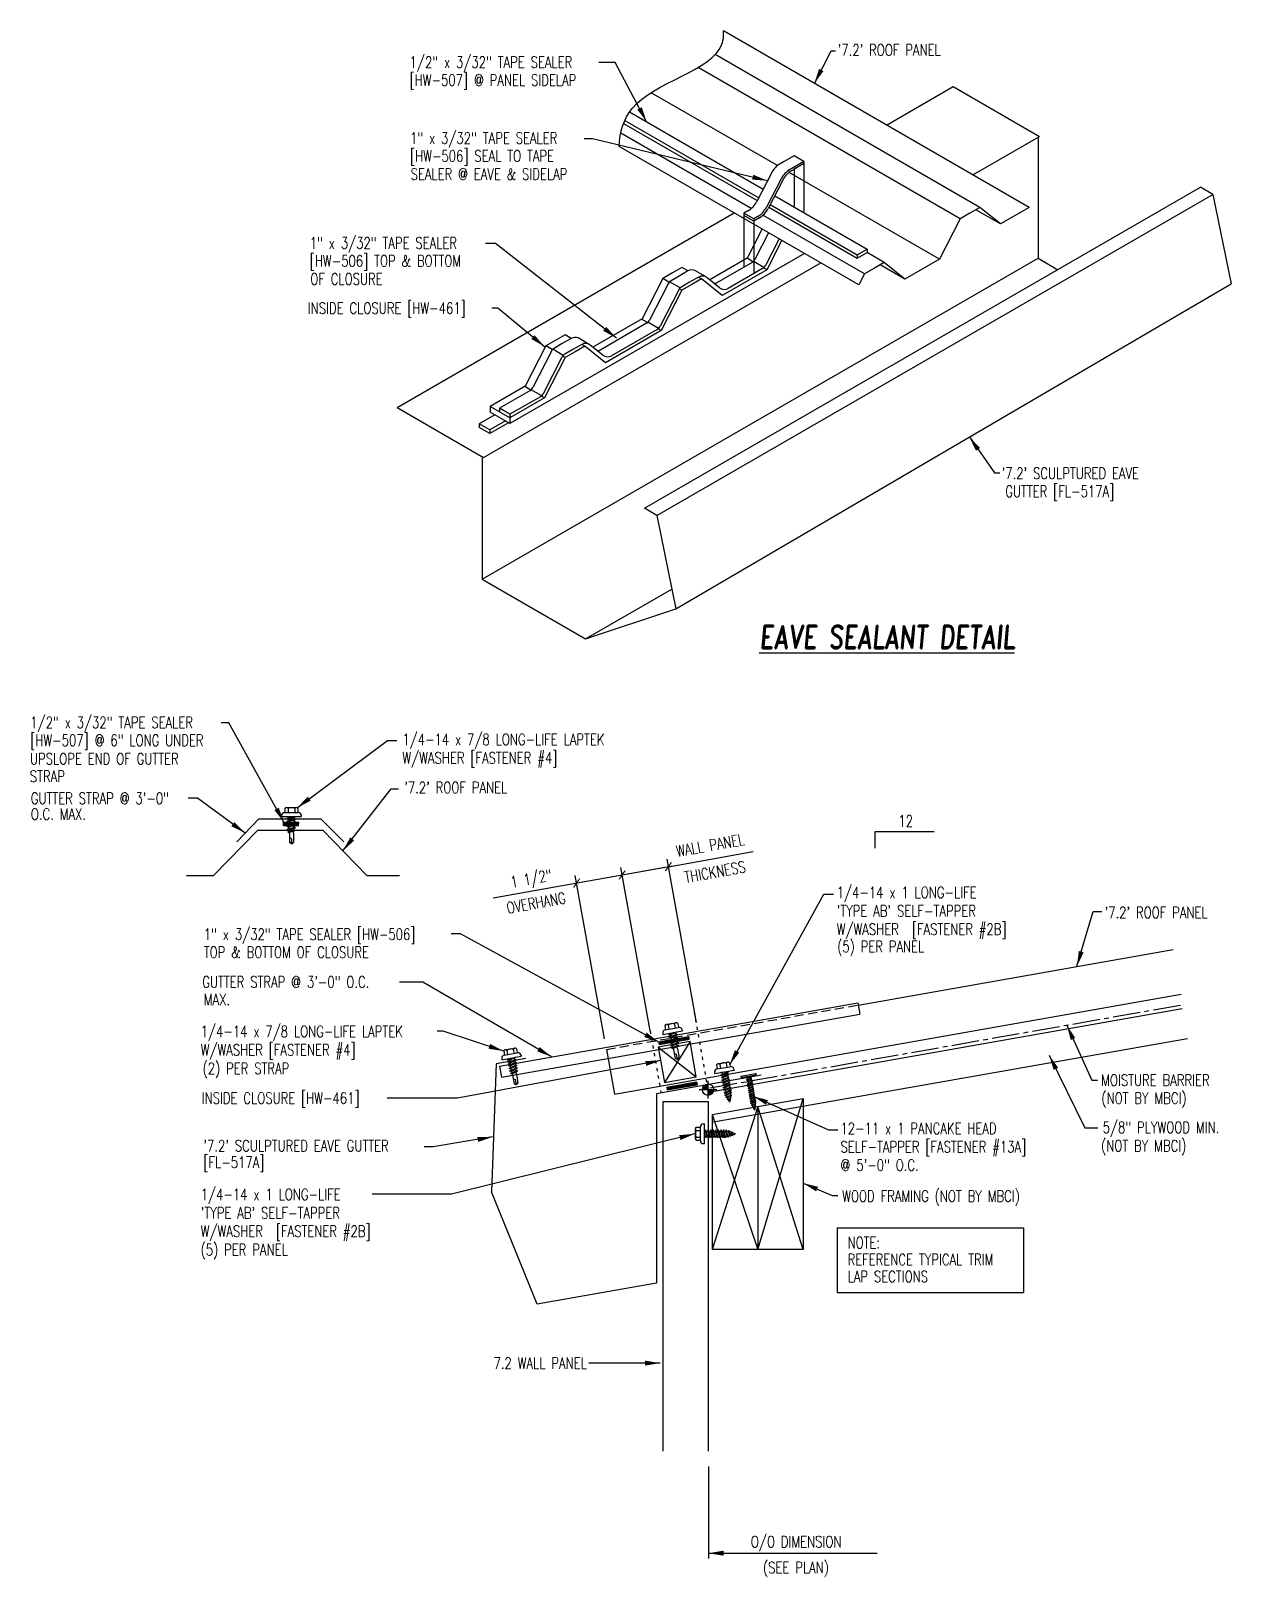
# Model space of a CAD drawing. Extents: x 1.2 to 40.8, y 8.7 to 59.7.
import ezdxf
from ezdxf.enums import TextEntityAlignment as Align

# ---------------------------------------------------------------- set-up
doc = ezdxf.new("R2010")
doc.units = 0
doc.header["$LTSCALE"] = 4
doc.header["$MEASUREMENT"] = 0
for name, pattern in [('CENTER2', [1.125, 0.75, -0.125, 0.125, -0.125]), ('DOT2', [0.125, 0, -0.125]), ('HIDDEN', [0.375, 0.25, -0.125])]:
    doc.linetypes.add(name, pattern=pattern)
doc.layers.get('0').update_dxf_attribs({"linetype": 'CONTINUOUS'})
for name, color, linetype in [('BARRIER', 253, 'CENTER2'), ('CLOSURE', 3, 'CONTINUOUS'), ('DIM', 2, 'CONTINUOUS'), ('DIM-DETAILS', 7, 'CONTINUOUS'), ('FASTENER', 9, 'CONTINUOUS'), ('GRID', 9, 'CONTINUOUS'), ('LABEL', 6, 'CONTINUOUS'), ('MARK', 1, 'CONTINUOUS'), ('PANEL', 11, 'CONTINUOUS'), ('PANEL-S', 11, 'CONTINUOUS'), ('SEALANT', 8, 'CONTINUOUS'), ('SECTION', 11, 'CONTINUOUS'), ('TAPE', 9, 'CONTINUOUS'), ('TEXT', 2, 'CONTINUOUS'), ('TRIM', 6, 'CONTINUOUS'), ('WOOD', 3, 'CONTINUOUS')]:
    doc.layers.add(name, color=color, linetype=linetype)
doc.styles.add('ROMAND', font='romand', dxfattribs={"height": 0.075})
doc.styles.add('TEXT', font='SIMPLEX.shx', dxfattribs={"width": 0.75, "height": 0.375})
doc.styles.add('TEXT1', font='ROMANS.shx', dxfattribs={"width": 0.75, "height": 0.375})
doc.dimstyles.new('DETAIL$7', dxfattribs={"dimscale": 4, "dimtxt": 0.375, "dimasz": 0.125, "dimexe": 0.0625, "dimexo": 0.0625, "dimgap": 0.0625, "dimtad": 1, "dimdec": 4, "dimzin": 3, "dimdsep": 46, "dimlunit": 4, "dimtxsty": 'TEXT', "dimblk": 'ARCHTICK', "dimcen": 0.0625, "dimclrd": 7, "dimclre": 7, "dimclrt": 2, "dimadec": 0, "dimazin": 0, "dimtfac": 0.6, "dimtdec": 4, "dimtmove": 0, "dimatfit": 3, "dimfxl": 0, "dimfrac": 2, "dimtolj": 1, "dimtzin": 0, "dimarcsym": 0})

# ---------------------------------------------------------------- blocks, each defined once
blk = doc.blocks.new('wp')
at = {"layer": 'SECTION'}
for p, q in [((-0.096, 0), (0.096, 0)), ((0, -0.096), (0, 0.096))]:
    blk.add_line(p, q, dxfattribs=at)
at = {"layer": 'SECTION', "const_width": 0.0625}
for points in [[(0, 0.031, 0.414214), (-0.031, 0, 1)], [(0, -0.031, 0.414214), (0.031, 0, 1)]]:
    blk.add_lwpolyline(points, format="xyb", dxfattribs=at)
at = {"layer": 'SECTION'}
blk.add_circle((0, 0), 0.0625, dxfattribs=at)
blk = doc.blocks.new('_ArchTick')
at = {"color": 0, "const_width": 0.15}
blk.add_lwpolyline([(-0.5, -0.5), (0.5, 0.5)], dxfattribs=at)
blk = doc.blocks.new('A$C30686E82')
for p, q in [((-2.715, 0.761), (3.437, 0.761)), ((-2.715, 0.761), (-2.715, -1.379)), ((3.437, 0.761), (3.437, -1.379)), ((-2.715, -1.379), (3.437, -1.379))]:
    blk.add_line(p, q)
at = {"layer": 'TEXT', "style": 'TEXT1', "width": 0.75}
for s, p in [('NOTE:', (-2.368, 0.081)), ('REFERENCE TYPICAL TRIM', (-2.368, -0.477)), ('LAP SECTIONS', (-2.368, -1.035))]:
    blk.add_text(s, height=0.375, dxfattribs=at).set_placement(p)
blk = doc.blocks.new('slopl1')
at = {"layer": 'MARK', "color": 6}
blk.add_lwpolyline([(0, 0), (0, 0.137), (0.487, 0.137)], dxfattribs=at)
at = {"layer": 'MARK', "color": 2, "style": 'TEXT1', "width": 0.75}
blk.add_text('12', height=0.0938, dxfattribs=at).set_placement((0.191, 0.178))
blk.add_attdef('SLOPL1', text='', height=0.0938, dxfattribs=at).set_placement((-0.055, 0.024), align=Align.RIGHT)
blk = doc.blocks.new('FD-F4')
at = {"layer": 'TEXT', "style": 'TEXT1', "width": 0.75}
for s, p in [('1/4-14 x 7/8 LONG-LIFE LAPTEK', (0.005, -0.041)), ('W/WASHER [FASTENER #4]', (0.005, -0.193))]:
    blk.add_text(s, height=0.09375, dxfattribs=at).set_placement(p)
blk.add_attdef('(QUANTITY)', (1.485, -0.193), '', height=0.0938, dxfattribs=at)
blk = doc.blocks.new('A$C6938402A')
at = {"layer": 'TAPE'}
h = blk.add_hatch(dxfattribs=at)
h.set_pattern_fill('DOTS', color=256, scale=0.35, angle=270, style=0)
h.set_pattern_definition([(270, (-22.332364, -26.379487), (0.021875, -0.0109375), [0, -0.021875])])
h.paths.add_polyline_path([(-0.563, -0.04), (-0.547, -0.132), (0.438, 0.041), (0.422, 0.134)])
at = {"layer": 'SEALANT'}
for p, q in [((-0.563, -0.04), (0.422, 0.134)), ((-0.547, -0.132), (0.438, 0.041)), ((0.422, 0.134), (0.438, 0.041)), ((-0.563, -0.04), (-0.547, -0.132))]:
    blk.add_line(p, q, dxfattribs=at)
blk = doc.blocks.new('LAY-LAB')
at = {"layer": 'LABEL', "color": 6, "style": 'ROMAND', "oblique": 5, "width": 0.75}
blk.add_attdef('LAY-LAB', (0.017, 0.036), '', height=0.188, dxfattribs=at)
blk = doc.blocks.new('A$C737C3CF5')
at = {"layer": 'TRIM'}
for p, q in [((-7.738, 1.596), (4.08, 3.679)), ((4.08, 3.679), (4.145, 3.31)), ((-7.672, 1.226), (4.145, 3.31)), ((-7.738, 1.596), (-7.672, 1.226))]:
    blk.add_line(p, q, dxfattribs=at)
blk = doc.blocks.new('fz5')
at = {"layer": 'FASTENER'}
for p, q in [((-0.326, 0.071), (-0.326, 0.037)), ((-0.326, 0.037), (0.322, 0.037)), ((-0.226, 0.171), (0.214, 0.171)), ((-0.217, 0.305), (-0.217, 0.171)), ((-0.163, 0.337), (0.159, 0.337)), ((-0.141, -0.014), (0.037, 0.037)), ((-0.108, 0.305), (-0.108, 0.171)), ((-0.105, -0.034), (0.137, 0.035)), ((-0.088, 0.037), (-0.088, 0.001)), ((-0.088, 0.037), (0.085, 0.037)), ((0.085, 0.037), (0.134, 0.037)), ((0.085, 0.02), (0.085, -0.041)), ((0.105, 0.305), (0.105, 0.171)), ((0.137, 0.035), (0.134, 0.037)), ((0.214, 0.305), (0.214, 0.171)), ((0.322, 0.071), (0.322, 0.037)), ((-0.105, -0.034), (-0.141, -0.014)), ((-0.141, -0.105), (0.102, -0.036)), ((-0.105, -0.125), (-0.141, -0.105)), ((-0.141, -0.196), (0.102, -0.127)), ((-0.105, -0.216), (-0.141, -0.196)), ((-0.141, -0.287), (0.102, -0.217)), ((-0.105, -0.307), (-0.141, -0.287)), ((-0.141, -0.378), (0.102, -0.308)), ((-0.105, -0.398), (-0.141, -0.378)), ((-0.122, -0.463), (0.089, -0.403)), ((-0.086, -0.483), (-0.122, -0.463)), ((-0.105, -0.125), (0.137, -0.056)), ((-0.105, -0.216), (0.137, -0.147)), ((-0.105, -0.307), (0.137, -0.238)), ((-0.105, -0.398), (0.137, -0.328)), ((-0.088, -0.029), (-0.088, -0.09)), ((-0.088, -0.12), (-0.088, -0.181)), ((-0.084, -0.27), (-0.088, -0.211)), ((-0.086, -0.483), (0.124, -0.423)), ((-0.078, -0.36), (-0.082, -0.3)), ((-0.071, -0.449), (-0.075, -0.389)), ((-0.066, -0.516), (-0.069, -0.478)), ((0.063, -0.515), (0.068, -0.439)), ((0.071, -0.408), (0.075, -0.346)), ((0.077, -0.315), (0.082, -0.253)), ((0.084, -0.223), (0.085, -0.211)), ((0.085, -0.071), (0.085, -0.131)), ((0.085, -0.162), (0.085, -0.211)), ((0.124, -0.423), (0.089, -0.403)), ((0.137, -0.056), (0.102, -0.036)), ((0.137, -0.147), (0.102, -0.127)), ((0.137, -0.238), (0.102, -0.217)), ((0.137, -0.328), (0.102, -0.308)), ((-0.066, -0.516), (-0.066, -0.82)), ((-0.002, -0.866), (-0.066, -0.82)), ((-0.003, -0.854), (0.009, -0.714)), ((-0.002, -0.866), (0.063, -0.82)), ((0.063, -0.516), (0.063, -0.82))]:
    blk.add_line(p, q, dxfattribs=at)
for centre, radius, start, end in [((-0.226, 0.071), 0.1, 90, 180), ((-0.163, 0.274), 0.0628, 29.8754, 150.1246), ((-0.002, 0.141), 0.196, 56.9974, 123.0026), ((0.159, 0.274), 0.0628, 29.8754, 150.1246), ((0.222, 0.071), 0.1, 0, 90), ((-0.036, -0.723), 0.0461, 11.1445, 130.906), ((0.039, -0.855), 0.0422, 55.4585, 194.8454), ((0.073, -0.516), 0.01, 175.9484, 180)]:
    blk.add_arc(centre, radius, start, end, dxfattribs=at)
blk = doc.blocks.new('A$C22B817AC')
at = {"layer": 'TAPE'}
h = blk.add_hatch(dxfattribs=at)
h.set_pattern_fill('DOTS', color=256, scale=0.35, angle=270, style=0)
h.set_pattern_definition([(270, (-46.173024, -15.338993), (0.021875, -0.0109375), [0, -0.021875])])
h.paths.add_polyline_path([(-1.948, 1.156), (-1.928, 1.267), (-2.421, 1.354), (-2.44, 1.243)])
for p, q in [((-2.44, 1.243), (-2.421, 1.354)), ((-2.44, 1.243), (-1.948, 1.156)), ((-2.421, 1.354), (-1.928, 1.267)), ((-1.948, 1.156), (-1.928, 1.267))]:
    blk.add_line(p, q, dxfattribs=at)
blk = doc.blocks.new('st7')
at = {"layer": 'FASTENER'}
for p, q in [((-0.24, 0.082), (0.24, 0.082)), ((-0.24, 0.037), (0.24, 0.037)), ((-0.093, 0.003), (0.027, 0.037)), ((-0.069, -0.011), (-0.093, 0.003)), ((-0.069, -0.011), (0.095, 0.036)), ((-0.057, 0.037), (-0.057, 0.013)), ((0.059, 0.026), (0.059, -0.025)), ((-0.093, -0.069), (0.071, -0.022)), ((-0.069, -0.082), (-0.093, -0.069)), ((-0.093, -0.14), (0.071, -0.093)), ((-0.069, -0.154), (-0.093, -0.14)), ((-0.093, -0.212), (0.071, -0.165)), ((-0.069, -0.225), (-0.093, -0.212)), ((-0.093, -0.283), (0.071, -0.236)), ((-0.069, -0.296), (-0.093, -0.283)), ((-0.093, -0.354), (0.071, -0.307)), ((-0.069, -0.368), (-0.093, -0.354)), ((-0.093, -0.426), (0.071, -0.379)), ((-0.069, -0.439), (-0.093, -0.426)), ((-0.093, -0.497), (0.071, -0.45)), ((-0.069, -0.511), (-0.093, -0.497)), ((-0.069, -0.082), (0.095, -0.036)), ((-0.069, -0.154), (0.095, -0.107)), ((-0.069, -0.225), (0.095, -0.178)), ((-0.069, -0.296), (0.095, -0.25)), ((-0.069, -0.368), (0.095, -0.321)), ((-0.069, -0.439), (0.095, -0.392)), ((-0.069, -0.511), (0.095, -0.464)), ((-0.057, -0.008), (-0.057, -0.059)), ((-0.057, -0.079), (-0.057, -0.13)), ((-0.057, -0.15), (-0.057, -0.201)), ((-0.057, -0.222), (-0.057, -0.273)), ((-0.057, -0.293), (-0.057, -0.344)), ((-0.057, -0.365), (-0.057, -0.415)), ((-0.057, -0.436), (-0.057, -0.487)), ((-0.057, -0.507), (-0.057, -0.558)), ((0.059, -0.046), (0.059, -0.097)), ((0.059, -0.117), (0.059, -0.168)), ((0.059, -0.189), (0.059, -0.239)), ((0.059, -0.26), (0.059, -0.311)), ((0.059, -0.331), (0.059, -0.382)), ((0.059, -0.403), (0.059, -0.454)), ((0.059, -0.474), (0.059, -0.525)), ((0.095, -0.036), (0.071, -0.022)), ((0.095, -0.107), (0.071, -0.093)), ((0.095, -0.178), (0.071, -0.165)), ((0.095, -0.25), (0.071, -0.236)), ((0.095, -0.321), (0.071, -0.307)), ((0.095, -0.392), (0.071, -0.379)), ((0.095, -0.464), (0.071, -0.45)), ((-0.093, -0.568), (0.071, -0.522)), ((-0.069, -0.582), (-0.093, -0.568)), ((-0.093, -0.64), (0.071, -0.593)), ((-0.069, -0.653), (-0.093, -0.64)), ((-0.093, -0.711), (0.071, -0.664)), ((-0.069, -0.725), (-0.093, -0.711)), ((-0.093, -0.782), (0.071, -0.736)), ((-0.069, -0.796), (-0.093, -0.782)), ((-0.093, -0.854), (0.071, -0.807)), ((-0.069, -0.867), (-0.093, -0.854)), ((-0.078, -0.921), (0.061, -0.881)), ((-0.054, -0.934), (-0.078, -0.921)), ((-0.069, -0.582), (0.095, -0.535)), ((-0.069, -0.653), (0.095, -0.606)), ((-0.069, -0.725), (0.095, -0.678)), ((-0.069, -0.796), (0.095, -0.749)), ((-0.069, -0.867), (0.095, -0.821)), ((-0.058, -0.986), (0.041, -0.958)), ((-0.034, -1), (-0.058, -0.986)), ((-0.057, -0.579), (-0.057, -0.629)), ((-0.057, -0.65), (-0.057, -0.701)), ((-0.057, -0.721), (-0.057, -0.772)), ((-0.057, -0.793), (-0.057, -0.844)), ((-0.054, -0.934), (0.085, -0.895)), ((-0.034, -1), (0.065, -0.972)), ((0.065, -0.972), (0.041, -0.958)), ((0.059, -0.545), (0.059, -0.596)), ((0.059, -0.617), (0.059, -0.668)), ((0.059, -0.688), (0.059, -0.739)), ((0.059, -0.759), (0.059, -0.81)), ((0.059, -0.831), (0.059, -0.861)), ((0.085, -0.895), (0.061, -0.881)), ((0.095, -0.535), (0.071, -0.522)), ((0.095, -0.606), (0.071, -0.593)), ((0.095, -0.678), (0.071, -0.664)), ((0.095, -0.749), (0.071, -0.736)), ((0.095, -0.821), (0.071, -0.807)), ((-0.03, -1.05), (0.006, -1.04)), ((-0.006, -1.063), (-0.03, -1.05)), ((-0.006, -1.063), (0.03, -1.053)), ((0.03, -1.053), (0.006, -1.04))]:
    blk.add_line(p, q, dxfattribs=at)
for centre, radius, start, end in [((-0.238, 0.06), 0.0227, 94.6639, 265.3361), ((0.238, 0.06), 0.0227, 274.6639, 85.3361), ((0.502, -0.853), 0.56, 181.0834, 186.2136), ((0.502, -0.853), 0.56, 188.2489, 193.282), ((0.502, -0.853), 0.56, 194.889, 200.3099), ((-0.501, -0.853), 0.56, 339.4684, 347.2016), ((-0.501, -0.853), 0.56, 348.7524, 354.9475), ((-0.501, -0.853), 0.56, 357.0874, 0.7958), ((0.502, -0.853), 0.56, 201.1572, 206.3807), ((-0.501, -0.853), 0.56, 333.6193, 338.828)]:
    blk.add_arc(centre, radius, start, end, dxfattribs=at)
blk = doc.blocks.new('FZ6')
at = {"layer": 'FASTENER'}
for p, q in [((-0.324, 0.071), (-0.324, 0.037)), ((-0.324, 0.037), (0.324, 0.037)), ((-0.224, 0.171), (0.215, 0.171)), ((-0.215, 0.305), (-0.215, 0.171)), ((-0.161, 0.337), (0.161, 0.337)), ((-0.129, 0.035), (-0.124, 0.037)), ((-0.096, 0.017), (-0.129, 0.035)), ((-0.129, -0.049), (0.096, 0.015)), ((-0.124, 0.037), (-0.08, 0.037)), ((-0.107, 0.305), (-0.107, 0.171)), ((-0.096, 0.017), (-0.025, 0.037)), ((-0.08, 0.037), (0.08, 0.037)), ((-0.08, 0.021), (-0.08, -0.035)), ((0.08, 0.037), (0.08, 0.011)), ((0.129, -0.003), (0.096, 0.015)), ((0.107, 0.305), (0.107, 0.171)), ((0.215, 0.305), (0.215, 0.171)), ((0.324, 0.071), (0.324, 0.037)), ((-0.096, -0.068), (-0.129, -0.049)), ((-0.129, -0.134), (0.096, -0.069)), ((-0.096, -0.152), (-0.129, -0.134)), ((-0.129, -0.218), (0.096, -0.154)), ((-0.096, -0.237), (-0.129, -0.218)), ((-0.129, -0.303), (0.096, -0.238)), ((-0.096, -0.321), (-0.129, -0.303)), ((-0.129, -0.387), (0.096, -0.323)), ((-0.096, -0.406), (-0.129, -0.387)), ((-0.129, -0.471), (0.096, -0.407)), ((-0.096, -0.49), (-0.129, -0.471)), ((-0.129, -0.556), (0.096, -0.491)), ((-0.096, -0.068), (0.129, -0.004)), ((-0.096, -0.152), (0.129, -0.088)), ((-0.096, -0.237), (0.129, -0.172)), ((-0.096, -0.321), (0.129, -0.257)), ((-0.096, -0.406), (0.129, -0.341)), ((-0.096, -0.49), (0.129, -0.426)), ((-0.08, -0.063), (-0.08, -0.12)), ((-0.08, -0.148), (-0.08, -0.204)), ((-0.08, -0.232), (-0.08, -0.288)), ((-0.08, -0.317), (-0.08, -0.373)), ((-0.08, -0.401), (-0.08, -0.457)), ((-0.08, -0.485), (-0.08, -0.542)), ((0.08, -0.016), (0.08, -0.074)), ((0.08, -0.102), (0.08, -0.158)), ((0.08, -0.186), (0.08, -0.243)), ((0.08, -0.27), (0.08, -0.327)), ((0.08, -0.355), (0.08, -0.412)), ((0.08, -0.44), (0.08, -0.496)), ((0.129, -0.088), (0.096, -0.069)), ((0.129, -0.172), (0.096, -0.154)), ((0.129, -0.257), (0.096, -0.238)), ((0.129, -0.341), (0.096, -0.323)), ((0.129, -0.426), (0.096, -0.407)), ((0.129, -0.51), (0.096, -0.491)), ((-0.096, -0.575), (-0.129, -0.556)), ((-0.129, -0.64), (0.096, -0.576)), ((-0.096, -0.659), (-0.129, -0.64)), ((-0.121, -0.722), (0.092, -0.662)), ((-0.088, -0.741), (-0.121, -0.722)), ((-0.096, -0.575), (0.129, -0.51)), ((-0.096, -0.659), (0.129, -0.595)), ((-0.095, -0.799), (0.071, -0.752)), ((-0.061, -0.818), (-0.095, -0.799)), ((-0.088, -0.741), (0.125, -0.68)), ((-0.08, -0.57), (-0.08, -0.626)), ((-0.063, -0.877), (0.034, -0.847)), ((-0.029, -0.895), (-0.063, -0.877)), ((-0.061, -0.818), (0.104, -0.771)), ((-0.029, -0.895), (0.068, -0.866)), ((0.068, -0.866), (0.034, -0.847)), ((0.104, -0.771), (0.071, -0.752)), ((0.08, -0.524), (0.08, -0.58)), ((0.125, -0.68), (0.092, -0.662)), ((0.129, -0.595), (0.096, -0.576))]:
    blk.add_line(p, q, dxfattribs=at)
for centre, radius, start, end in [((-0.224, 0.071), 0.1, 90, 180), ((-0.161, 0.274), 0.0628, 29.8754, 150.1246), ((0, 0.141), 0.196, 56.9974, 123.0026), ((0.161, 0.274), 0.0628, 29.8754, 150.1246), ((0.224, 0.071), 0.1, 0, 90), ((0.676, -0.642), 0.757, 180.9696, 185.1765), ((0.676, -0.642), 0.757, 187.255, 191.3837), ((0.676, -0.642), 0.757, 193.4363, 197.6723), ((0.676, -0.642), 0.757, 199.1495, 206.7351), ((-0.676, -0.642), 0.757, 333.2649, 342.2085), ((-0.676, -0.642), 0.757, 343.5473, 349.3968), ((-0.676, -0.642), 0.757, 351.6648, 356.0901), ((-0.676, -0.642), 0.757, 358.2537, 2.5109)]:
    blk.add_arc(centre, radius, start, end, dxfattribs=at)
blk = doc.blocks.new('FD-F13A')
at = {"layer": 'TEXT', "style": 'TEXT1', "width": 0.75}
for s, p in [('12-11 x 1 PANCAKE HEAD', (0.005, -0.041)), ('SELF-TAPPER [FASTENER #13A]', (0.005, -0.193))]:
    blk.add_text(s, height=0.09375, dxfattribs=at).set_placement(p)
blk.add_attdef('(QUANTITY)', (0.005, -0.344), '', height=0.0938, dxfattribs=at)
blk = doc.blocks.new('FD-F2b')
at = {"layer": 'TEXT', "style": 'TEXT1', "width": 0.75}
for s, height, p in [('1/4-14 x 1 LONG-LIFE', 0.09375, (0.005, -0.041)), ("'TYPE AB' SELF-TAPPER", 0.09375, (0.005, -0.193)), ('W/WASHER', 0.0938, (0.005, -0.344)), ('[FASTENER #2B]', 0.09375, (0.625, -0.344))]:
    blk.add_text(s, height=height, dxfattribs=at).set_placement(p)
blk.add_attdef('(QUANTITY)', (0.005, -0.496), '', height=0.0938, dxfattribs=at)
at = {"layer": 'TEXT', "style": 'TEXT1', "flags": 1}
for tag, p in [('Color', (0.02, -0.714)), ('Calc', (0.02, -0.714)), ('Opt1', (0.02, -0.714)), ('Opt2', (0.02, -0.714)), ('Opt3', (0.02, -0.714)), ('Description', (0.02, -0.714)), ('Multiple', (0.02, -0.714)), ('Part', (0.02, -0.714)), ('Spare1', (0.02, -0.902)), ('Spare2', (0.02, -0.902)), ('Spare3', (0.02, -0.902)), ('Spare4', (0.02, -0.902)), ('Spare5', (0.02, -0.902)), ('Spare6', (0.02, -0.902)), ('Spare7', (0.02, -0.902)), ('Spare8', (0.02, -0.902)), ('Spare9', (0.02, -0.902)), ('Spare10', (0.02, -0.902))]:
    blk.add_attdef(tag, p, '', height=0.0938, dxfattribs=at)
blk = doc.blocks.new('A$C3D0C556B')
at = {"layer": 'WOOD'}
for p, q in [((0, 1.523), (4.389, 3.82)), ((0, 3.046), (4.389, 3.82)), ((4.91, 0.866), (4.389, 3.82)), ((0, 3.046), (0, 0)), ((0, 3.046), (4.649, 2.343)), ((4.649, 2.343), (0, 0)), ((0, 1.523), (4.649, 2.343)), ((4.91, 0.866), (0, 1.523)), ((0, 0), (4.91, 0.866))]:
    blk.add_line(p, q, dxfattribs=at)

msp = doc.modelspace()

# ---------------------------------------------------------------- linework, layer by layer
at = {"layer": 'BARRIER', "ltscale": 0.3}
msp.add_line((23.599, 24.851), (39.155, 27.594), dxfattribs=at)
at = {"layer": 'CLOSURE'}
for p, q in [((25.31, 53.169), (24.821, 52.214)), ((25.966, 52.807), (25.47, 51.839)), ((26.719, 52.372), (18.682, 47.732)), ((24.821, 52.214), (23.592, 51.504)), ((25.018, 52.1), (24.821, 52.214)), ((22.041, 51.546), (21.36, 50.215)), ((22.366, 51.734), (22.041, 51.546)), ((22.241, 51.43), (22.041, 51.546)), ((22.676, 51.913), (22.366, 51.734)), ((22.876, 51.797), (22.676, 51.913)), ((23.325, 51.538), (23, 51.35)), ((23.325, 51.538), (23.223, 51.596)), ((24.006, 50.993), (23.325, 51.538)), ((25.47, 51.839), (24.006, 50.993)), ((25.47, 51.839), (25.365, 51.899)), ((22.676, 51.163), (21.994, 49.832)), ((22.676, 51.163), (22.593, 51.21)), ((23, 51.35), (22.676, 51.163)), ((21.36, 50.215), (19.741, 49.281)), ((21.542, 50.093), (21.345, 50.207)), ((18.515, 49.51), (18.19, 49.323)), ((18.825, 49.689), (18.515, 49.51)), ((19.025, 49.574), (18.825, 49.689)), ((21.994, 49.832), (20.156, 48.77)), ((21.994, 49.832), (21.889, 49.892)), ((18.19, 49.323), (17.509, 47.992)), ((18.398, 49.203), (18.19, 49.323)), ((18.825, 48.939), (18.739, 48.989)), ((18.825, 48.939), (18.742, 48.987)), ((19.15, 49.127), (18.825, 48.939)), ((19.474, 49.314), (19.15, 49.127)), ((19.474, 49.314), (19.373, 49.373)), ((20.156, 48.77), (19.474, 49.314)), ((18.825, 48.939), (18.144, 47.609)), ((17.509, 47.992), (16.357, 47.327)), ((17.692, 47.87), (17.494, 47.984)), ((18.816, 47.809), (17.006, 46.764)), ((18.144, 47.609), (17.006, 46.952)), ((18.144, 47.609), (18.039, 47.669)), ((17.006, 46.952), (16.357, 47.327)), ((16.357, 47.327), (16.357, 47.139)), ((17.006, 46.764), (16.357, 47.139)), ((17.006, 46.952), (17.006, 46.764)), ((22.942, 26.379), (21.897, 26.195)), ((21.897, 26.195), (22.101, 25.036)), ((21.897, 26.195), (23.147, 25.22)), ((22.942, 26.379), (22.101, 25.036)), ((23.147, 25.22), (22.942, 26.379)), ((22.101, 25.036), (23.147, 25.22))]:
    msp.add_line(p, q, dxfattribs=at)
at = {"layer": 'DIM', "color": 7}
msp.add_line((23.546, 12.367), (23.546, 9.334), dxfattribs=at)
at = {"layer": 'DIM-DETAILS', "linetype": 'DOT2', "ltscale": 0.3}
for p, q in [((23.497, 25.046), (22.993, 27.902)), ((21.625, 26.74), (21.989, 24.678))]:
    msp.add_line(p, q, dxfattribs=at)
at = {"layer": 'GRID', "ltscale": 0.1}
for p, q in [((24.716, 53.631), (24.716, 51.922)), ((25.041, 53.514), (25.041, 51.708))]:
    msp.add_line(p, q, dxfattribs=at)
at = {"layer": 'PANEL'}
for p, q in [((28.486, 27.587), (38.873, 29.419)), ((20.447, 24.647), (39.133, 27.942)), ((20.186, 26.124), (20.447, 24.647)), ((23.546, 24.398), (22.046, 24.398)), ((22.046, 24.398), (22.046, 12.877)), ((23.546, 12.877), (23.546, 24.398))]:
    msp.add_line(p, q, dxfattribs=at)
at = {"layer": 'PANEL', "linetype": 'HIDDEN', "ltscale": 0.3}
msp.add_line((20.186, 26.124), (28.486, 27.587), dxfattribs=at)
at = {"layer": 'PANEL-S'}
for p, q in [((34.12, 53.894), (24.041, 59.713)), ((32.495, 53.894), (23.771, 58.931)), ((31.846, 53.519), (23.208, 58.506)), ((25.826, 55.27), (21.658, 57.676)), ((24.961, 53.857), (20.66, 56.34)), ((28.511, 51.338), (20.608, 55.9)), ((31.165, 52.188), (26.21, 55.048)), ((28.696, 51.7), (25.345, 53.635)), ((32.171, 53.706), (31.846, 53.519)), ((32.495, 53.894), (32.171, 53.706)), ((33.177, 53.349), (32.365, 53.818)), ((33.177, 53.349), (32.495, 53.894)), ((34.12, 53.894), (33.177, 53.349)), ((31.846, 53.519), (31.165, 52.188)), ((29.346, 52.075), (28.781, 52.402)), ((29.346, 52.075), (29.021, 51.888)), ((30.027, 51.531), (29.346, 52.075)), ((31.165, 52.188), (30.027, 51.531)), ((28.696, 51.7), (28.511, 51.338)), ((29.021, 51.888), (28.696, 51.7)), ((30.027, 51.531), (29.215, 52))]:
    msp.add_line(p, q, dxfattribs=at)
msp.add_lwpolyline([(6.343, 31.856), (7.234, 31.856), (8.688, 33.356), (10.834, 33.356), (12.288, 31.856), (13.368, 31.856)], dxfattribs=at)
msp.add_open_spline([(20.608, 55.9), (20.631, 56.376), (21.041, 57.926), (23.953, 58.432), (24.055, 59.557), (24.041, 59.713)], degree=3, knots=[2.10919, 2.10919, 2.10919, 2.10919, 3.98318, 8.842634, 9.568229, 9.568229, 9.568229, 9.568229], dxfattribs=at)
at = {"layer": 'SEALANT'}
for p, q in [((28.456, 52.214), (28.781, 52.402)), ((28.456, 52.332), (28.456, 52.214))]:
    msp.add_line(p, q, dxfattribs=at)
at = {"layer": 'TAPE'}
for p, q in [((20.751, 56.663), (25.16, 54.117)), ((20.789, 56.758), (25.206, 54.208)), ((20.947, 57.042), (25.354, 54.497)), ((26.374, 55.596), (26.05, 55.409)), ((26.699, 55.409), (26.374, 55.596)), ((26.05, 55.409), (25.917, 55.332)), ((26.374, 55.221), (26.241, 55.145)), ((26.426, 55.181), (26.293, 55.104)), ((26.699, 55.409), (26.374, 55.221)), ((26.699, 55.339), (26.374, 55.151)), ((26.374, 55.151), (26.374, 53.934)), ((26.699, 55.409), (26.699, 55.339)), ((26.699, 55.339), (26.699, 53.721)), ((25.624, 55.024), (25.145, 54.088)), ((25.949, 54.837), (25.469, 53.9)), ((26.001, 54.796), (25.521, 53.86)), ((25.735, 54.278), (28.781, 52.519)), ((24.852, 53.78), (24.716, 53.701)), ((25.041, 53.514), (24.716, 53.701)), ((24.716, 53.701), (24.716, 53.631)), ((25.041, 53.444), (24.716, 53.631)), ((25.177, 53.592), (25.041, 53.514)), ((25.229, 53.552), (25.041, 53.444)), ((25.54, 53.897), (28.456, 52.214)), ((25.587, 53.988), (28.456, 52.332)), ((25.041, 53.514), (25.041, 53.444)), ((25.533, 53.057), (25.084, 52.18)), ((25.88, 52.857), (25.431, 51.98)), ((24.986, 52.078), (23.826, 51.408)), ((25.379, 51.911), (25.032, 52.112)), ((28.456, 52.332), (28.781, 52.519)), ((28.781, 52.519), (28.781, 52.402)), ((22.58, 51.626), (22.319, 51.475)), ((22.875, 51.797), (22.58, 51.626)), ((23.223, 51.596), (22.927, 51.426)), ((23.447, 51.609), (23.1, 51.809)), ((23.918, 51.244), (23.504, 51.575)), ((25.333, 51.877), (24.199, 51.222)), ((22.222, 51.373), (21.608, 50.173)), ((22.569, 51.172), (21.955, 49.973)), ((22.615, 51.236), (22.268, 51.436)), ((22.927, 51.426), (22.667, 51.275)), ((21.51, 50.071), (20.001, 49.2)), ((21.901, 49.903), (21.554, 50.103)), ((19.025, 49.573), (18.729, 49.403)), ((19.597, 49.386), (19.249, 49.586)), ((21.857, 49.87), (20.349, 48.999)), ((18.371, 49.15), (17.757, 47.95)), ((18.764, 49.012), (18.417, 49.213)), ((18.729, 49.403), (18.469, 49.252)), ((19.077, 49.202), (18.816, 49.052)), ((19.372, 49.373), (19.077, 49.202)), ((20.068, 49.02), (19.653, 49.352)), ((18.718, 48.949), (18.104, 47.75)), ((17.659, 47.848), (16.659, 47.27)), ((18.007, 47.647), (17.006, 47.069)), ((18.051, 47.679), (17.703, 47.88)), ((16.508, 47.052), (15.991, 46.754)), ((17.006, 47.069), (16.659, 47.27)), ((16.659, 47.27), (16.659, 47.152)), ((17.006, 47.069), (17.006, 46.952)), ((16.338, 46.553), (15.991, 46.754)), ((15.991, 46.754), (15.991, 46.636)), ((16.338, 46.436), (15.991, 46.636)), ((16.855, 46.852), (16.338, 46.553)), ((16.957, 46.793), (16.338, 46.436)), ((16.338, 46.553), (16.338, 46.436))]:
    msp.add_line(p, q, dxfattribs=at)
for centre, radius, start, end in [((26.292, 54.683), 0.75, 120, 152.8916), ((26.616, 54.495), 0.75, 120, 152.8916), ((26.668, 54.455), 0.75, 120, 152.8916), ((24.477, 54.429), 0.75, 300, 332.8916), ((24.802, 54.242), 0.75, 300, 332.8916), ((24.854, 54.201), 0.75, 300, 332.8916), ((24.861, 52.294), 0.25, 300, 332.8916), ((23, 51.58), 0.25, 66.4852, 120), ((23.348, 51.38), 0.25, 51.3833, 120), ((25.208, 52.094), 0.25, 300, 332.8916), ((22.444, 51.259), 0.25, 120, 152.8916), ((22.792, 51.058), 0.25, 120, 152.8916), ((23.727, 51.639), 0.25, 271.9424, 300), ((24.074, 51.439), 0.25, 231.3833, 300), ((21.385, 50.287), 0.25, 300, 332.8916), ((21.732, 50.087), 0.25, 300, 332.8916), ((19.15, 49.357), 0.25, 66.4852, 120), ((18.594, 49.036), 0.25, 120, 152.8916), ((18.941, 48.835), 0.25, 120, 152.8916), ((19.497, 49.156), 0.25, 51.3833, 120), ((19.876, 49.416), 0.25, 271.9424, 300), ((20.224, 49.216), 0.25, 231.3833, 300), ((17.534, 48.064), 0.25, 300, 332.8916), ((17.882, 47.864), 0.25, 300, 332.8916)]:
    msp.add_arc(centre, radius, start, end, dxfattribs=at)
at = {"layer": 'TEXT', "color": 7}
for p, q in [((22.228, 32.15), (25.027, 32.651)), ((20.703, 31.877), (22.378, 32.177)), ((20.703, 31.877), (22.112, 32.13)), ((23.151, 27.007), (22.184, 32.396)), ((16.452, 31.124), (20.703, 31.877)), ((20.125, 26.473), (19.159, 31.856)), ((21.625, 26.74), (20.659, 32.123)), ((21.626, 26.733), (20.659, 32.123))]:
    msp.add_line(p, q, dxfattribs=at)
at = {"layer": 'TRIM'}
for p, q in [((29.419, 56.608), (31.618, 57.878)), ((31.618, 57.878), (34.467, 56.233)), ((32.269, 54.963), (34.467, 56.233)), ((34.421, 56.206), (34.421, 52.214)), ((21.446, 43.972), (39.779, 54.557)), ((21.852, 43.737), (40.185, 54.322)), ((40.185, 54.322), (39.779, 54.557)), ((40.185, 54.322), (40.782, 51.375)), ((13.284, 47.293), (24.4, 53.711)), ((16.087, 41.629), (34.421, 52.214)), ((16.134, 45.648), (27.25, 52.066)), ((34.421, 52.214), (35.071, 51.838)), ((22.475, 40.659), (40.782, 51.375)), ((13.284, 47.293), (16.134, 45.648)), ((16.087, 45.621), (16.087, 41.629)), ((21.852, 43.737), (21.446, 43.972)), ((21.852, 43.737), (22.475, 40.659)), ((16.087, 41.629), (19.497, 39.66)), ((19.497, 39.66), (22.344, 41.304)), ((19.497, 39.66), (22.475, 40.659)), ((8.72, 33.733), (7.995, 32.967)), ((8.72, 33.733), (10.774, 33.733)), ((10.774, 33.733), (11.528, 32.967)), ((16.546, 25.648), (16.399, 21.43)), ((17.531, 25.822), (16.546, 25.648)), ((25.284, 25.27), (21.837, 24.662)), ((21.837, 24.662), (21.837, 18.416)), ((17.897, 17.721), (16.399, 21.43)), ((21.837, 18.416), (17.897, 17.721))]:
    msp.add_line(p, q, dxfattribs=at)
at = {"layer": 'WOOD'}
for p, q in [((23.544, 24.715), (39.172, 27.47)), ((23.718, 23.73), (39.346, 26.486))]:
    msp.add_line(p, q, dxfattribs=at)

# ---------------------------------------------------------------- block references
msp.add_blockref('A$C30686E82', (30.505, 19.481))
at = {"layer": 'FASTENER'}
msp.add_blockref('fz5', (9.802, 33.764), dxfattribs=at)
for name, p, rotation in [('fz5', (22.378, 26.64), 9.99999999999983), ('fz5', (17.065, 25.805), 9.99999999999983), ('FZ6', (24.081, 25.348), 10), ('st7', (24.884, 25.205), 10.00000000000039), ('FZ6', (23.455, 23.341), 90)]:
    msp.add_blockref(name, p, dxfattribs=dict(at, rotation=rotation))
at = {"layer": 'LABEL', "xscale": 4, "yscale": 4, "zscale": 4}
msp.add_blockref('LAY-LAB', (25.169, 39.207), dxfattribs=at).add_auto_attribs({'LAY-LAB': '%%UEAVE SEALANT DETAIL'})
at = {"layer": 'MARK', "xscale": 4, "yscale": 4, "zscale": 4}
msp.add_blockref('slopl1', (29.049, 32.757), dxfattribs=at)
at = {"layer": 'TEXT'}
for name, p, xscale, yscale, zscale in [('FD-F4', (13.437, 36.322), 4, 4, 4), ('FD-F2b', (27.757, 31.276), 4, 4, 4), ('FD-F4', (6.787, 26.692), 4, 4, 4), ('wp', (23.536, 24.796), 3, 3, 3)]:
    msp.add_blockref(name, p, dxfattribs=dict(at, xscale=xscale, yscale=yscale, zscale=zscale))
at = {"layer": 'TEXT', "rotation": 10}
msp.add_blockref('A$C22B817AC', (12.157, 32.704), dxfattribs=at)
at = {"layer": 'TEXT', "color": 7, "yscale": 0.25, "zscale": 0.25}
for p, xscale, rotation in [((22.228, 32.15), 0.2499999999999999, 10.17465224019914), ((19.203, 31.61), 0.2499999999999999, 190.1746522401991), ((20.703, 31.877), 0.25, 10.17465224019912), ((20.703, 31.877), 0.25, 190.1746522401992)]:
    msp.add_blockref('_ArchTick', p, dxfattribs=dict(at, xscale=xscale, rotation=rotation))
at = {"layer": 'TEXT'}
for p in [(22.471, 26.415), (22.735, 24.918)]:
    msp.add_blockref('A$C6938402A', p, dxfattribs=at)
at = {"layer": 'TEXT', "xscale": 4, "yscale": 4, "zscale": 4}
for name, p, values in [('FD-F13A', (27.884, 23.495), {'(QUANTITY)': '@ 5\'-0" O.C.'}), ('FD-F2b', (6.788, 21.316), {'(QUANTITY)': '(5) PER PANEL'})]:
    msp.add_blockref(name, p, dxfattribs=at).add_auto_attribs(values)
at = {"layer": 'TRIM'}
msp.add_blockref('A$C737C3CF5', (24.393, 23.98), dxfattribs=at)
at = {"layer": 'WOOD', "xscale": -1, "rotation": 99.99999999999987}
msp.add_blockref('A$C3D0C556B', (26.674, 24.505), dxfattribs=at)

# ---------------------------------------------------------------- texts
at = {"layer": 'TEXT', "style": 'TEXT1', "width": 0.75}
for s, p in [("'7.2' ROOF PANEL", (27.81, 58.898)), ('1/2" x 3/32" TAPE SEALER ', (13.696, 58.495)), ('[HW-507] @ PANEL SIDELAP', (13.696, 57.905)), ('1" x 3/32" TAPE SEALER ', (13.71, 55.992)), ('[HW-506] SEAL TO TAPE', (13.71, 55.402)), ('SEALER @ EAVE & SIDELAP', (13.728, 54.805)), ('1" x 3/32" TAPE SEALER ', (10.404, 52.531)), ('[HW-506] TOP & BOTTOM', (10.404, 51.941)), ('OF CLOSURE', (10.422, 51.344)), ('INSIDE CLOSURE [HW-461]', (10.34, 50.382)), ("'7.2' SCULPTURED EAVE ", (33.215, 44.936)), ('GUTTER [FL-517A]', (33.337, 44.341)), ('1/2" x 3/32" TAPE SEALER ', (1.188, 36.719)), ('[HW-507] @ 6" LONG UNDER', (1.188, 36.129)), ('UPSLOPE END OF GUTTER', (1.177, 35.52)), ('STRAP', (1.174, 34.943)), ("'7.2' ROOF PANEL", (13.518, 34.573)), ('GUTTER STRAP @ 3\'-0"', (1.207, 34.216)), ('O.C. MAX.', (1.207, 33.697)), ("'7.2' ROOF PANEL", (36.61, 30.452)), ('1" x 3/32" TAPE SEALER [HW-506]', (6.91, 29.732)), ('(5) PER PANEL', (27.797, 29.329)), ('TOP & BOTTOM OF CLOSURE', (6.91, 29.142)), ('GUTTER STRAP @ 3\'-0" O.C.', (6.862, 28.16)), ('MAX.', (6.911, 27.584)), ('(2) PER STRAP', (6.874, 25.309)), ('MOISTURE BARRIER', (36.497, 24.921)), ('INSIDE CLOSURE [HW-461]', (6.839, 24.329)), ('(NOT BY MBCI)', (36.507, 24.327)), ('5/8" PLYWOOD MIN.', (36.548, 23.365)), ("'7.2' SCULPTURED EAVE GUTTER", (6.897, 22.758)), ('(NOT BY MBCI)', (36.497, 22.76)), ('[FL-517A]', (6.897, 22.213)), ('WOOD FRAMING (NOT BY MBCI)', (27.96, 21.098)), ('O/O DIMENSION', (24.947, 9.7)), ('(SEE PLAN)', (25.35, 8.846))]:
    msp.add_text(s, height=0.375, dxfattribs=at).set_placement(p)
msp.add_text('7.2 WALL PANEL', height=0.375, dxfattribs=at).set_placement((19.537, 15.591), align=Align.RIGHT)
at = {"layer": 'TEXT', "color": 2, "char_height": 0.375, "attachment_point": 5, "rotation": 10.1747, "style": 'TEXT1'}
for s, insert in [('\\A1;WALL PANEL', (23.611, 32.854)), ('\\A1;THICKNESS', (23.766, 31.977)), ('\\A1;1 1/2"', (17.715, 31.698)), ('\\A1;OVERHANG', (17.866, 30.957))]:
    msp.add_mtext(s, dxfattribs=dict(at, insert=insert))

# ---------------------------------------------------------------- leaders
at = {"layer": 'DIM'}
msp.add_leader([(23.546, 9.508), (29.108, 9.508)], dimstyle='DETAIL$7', dxfattribs=at)
at = {"layer": 'TEXT'}
for points in [[(21.512, 56.716), (20.472, 58.677), (19.93, 58.677)], [(27.041, 57.982), (27.593, 59.055), (27.741, 59.055)], [(25.496, 54.773), (19.731, 56.159), (19.457, 56.159)], [(20.523, 49.579), (16.525, 52.708), (16.197, 52.708)], [(18.148, 49.299), (16.607, 50.566), (16.402, 50.566)], [(32.152, 46.323), (32.982, 45.137), (33.154, 45.137)], [(9.554, 33.617), (7.739, 36.892), (7.478, 36.892)], [(9.987, 34.095), (12.97, 36.31), (13.28, 36.31)], [(11.498, 32.671), (13.083, 34.713), (13.33, 34.713)], [(8.27, 33.257), (6.704, 34.406), (6.4, 34.406)], [(24.252, 25.62), (27.351, 31.248), (27.669, 31.248)], [(35.7, 28.864), (36.231, 30.674), (36.518, 30.674)], [(21.909, 26.367), (15.375, 29.93), (15.068, 29.93)], [(18.377, 25.879), (14.13, 28.34), (13.367, 28.34)], [(16.798, 26.068), (14.803, 26.727), (14.607, 26.727)], [(35.365, 26.923), (36.19, 25.105), (36.377, 25.105)], [(21.975, 25.753), (15.274, 24.511), (12.953, 24.511)], [(34.786, 25.933), (35.956, 23.536), (36.389, 23.536)], [(25.021, 24.579), (27.504, 23.47), (27.819, 23.47)], [(23.094, 23.337), (15.082, 21.347), (12.461, 21.347)], [(16.434, 23.237), (14.476, 22.906), (14.181, 22.906)], [(26.674, 21.714), (27.624, 21.304), (27.819, 21.304)], [(21.955, 15.778), (20.489, 15.778), (19.607, 15.778)]]:
    msp.add_leader(points, dimstyle='DETAIL$7', dxfattribs=at)

doc.saveas('drawing.dxf')
